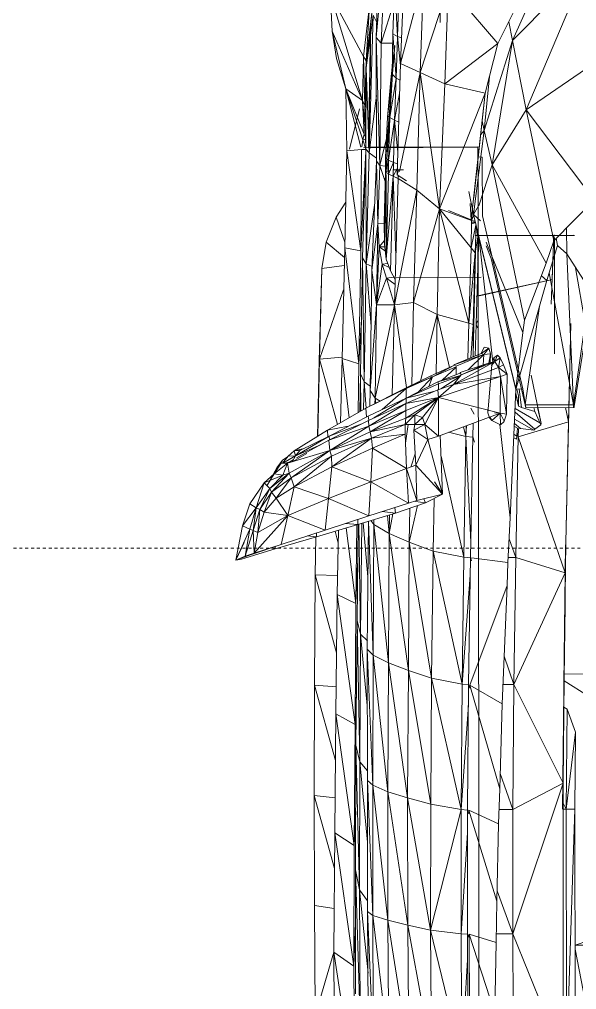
# Model space of a CAD drawing. Header units: inches. Extents: x -10205 to 13964, y -460 to 30702.
# Drawn here: x 77.77 to 101.49, y -366.58 to -325.3 of the extents above; entities that cross this region are included whole.
import ezdxf

# ---------------------------------------------------------------- set-up
doc = ezdxf.new("R2010")
doc.units = ezdxf.units.IN
doc.header["$MEASUREMENT"] = 0
doc.linetypes.add('Aligning Line 1_8_', pattern=[0.25, 0.125, -0.125])
for name, color, linetype, lineweight in [('0-1', 7, 'Continuous', 5), ('0-2', 8, 'Continuous', 9), ('G-ANNO-SYMB', 111, 'Aligning Line 1_8_', 9), ('G-IMPT-2', 254, 'Continuous', 9), ('G-IMPT-4', 53, 'Continuous', 9), ('G-IMPT-5', 50, 'Continuous', 9), ('G-IMPT-6', 7, 'Continuous', 9)]:
    doc.layers.add(name, color=color, linetype=linetype, lineweight=lineweight)

# ---------------------------------------------------------------- blocks, each defined once
blk = doc.blocks.new('Land_Rover_Evoque_-_SUV_Car_Vehicle_Automobile_13067 - Land Rover EVOQUE_dwg-1230547-SITE PLAN - CAD FILE')
at = {"layer": 'G-IMPT-2'}
for p, q in [((-0.8684, 1.2541), (-0.8645, 1.3592)), ((-0.711, 1.3608), (-0.7475, 1.2789)), ((-0.6665, 1.3608), (-0.7475, 1.2789)), ((-0.8258, 1.2986), (-0.8255, 1.3425)), ((-0.7632, 1.2759), (-0.7382, 1.3263)), ((-0.7516, 1.2993), (-0.7475, 1.2789)), ((-0.9008, 1.2932), (-0.903, 1.1638)), ((-0.9008, 1.2932), (-0.901, 1.2528)), ((-0.778, 1.182), (-0.7475, 1.2789)), ((-0.777, 1.2221), (-0.7632, 1.2759)), ((-0.901, 1.2528), (-0.9029, 1.1633)), ((-0.872, 1.1338), (-0.8684, 1.2541)), ((-0.7724, 1.24), (-0.778, 1.182)), ((-0.7923, 1.0852), (-0.777, 1.2221)), ((-0.9128, 1.2052), (-0.9235, 1.1618)), ((-0.7802, 1.1922), (-0.778, 1.182)), ((-0.7898, 1.0911), (-0.778, 1.182)), ((-0.7818, 1.1775), (-0.778, 1.182)), ((-0.778, 1.182), (-0.7696, 1.1449)), ((-0.7851, 1.1639), (-0.9083, 1.1633)), ((-0.7851, 1.1639), (-0.903, 1.1638)), ((-0.7851, 1.1639), (-0.9029, 1.1633)), ((-0.7851, 1.1639), (-0.9026, 1.1637)), ((-0.7851, 1.1639), (-0.7853, 1.1643)), ((-0.7849, 1.1533), (-0.7851, 1.1639)), ((-0.7848, 1.148), (-0.7849, 1.1533)), ((-0.7848, 1.148), (-0.7849, 1.1533)), ((-0.7849, 1.1533), (-0.7801, 1.1532)), ((-0.7801, 1.1532), (-0.78, 1.0897)), ((-0.8946, 1.1489), (-0.8907, 1.1441)), ((-0.8907, 1.1441), (-0.8946, 1.1489)), ((-0.8848, 1.1434), (-0.8907, 1.1441)), ((-0.7848, 1.1426), (-0.7848, 1.148)), ((-0.7848, 1.1426), (-0.7848, 1.148)), ((-0.7848, 1.1426), (-0.7847, 1.1358)), ((-0.7696, 1.1449), (-0.7839, 1.1004)), ((-0.7696, 1.1449), (-0.7347, 0.9771)), ((-0.872, 1.1338), (-0.8705, 1.139)), ((-0.872, 1.1338), (-0.862, 1.1274)), ((-0.7847, 1.1246), (-0.7847, 1.1358)), ((-0.7847, 1.1246), (-0.7847, 1.1055)), ((-0.7948, 1.116), (-0.7898, 1.0911)), ((-0.7932, 1.1031), (-0.7923, 1.0852)), ((-0.7898, 1.0911), (-0.7844, 1.1006)), ((-0.7846, 1.0831), (-0.7847, 1.1055)), ((-0.8165, 1.0955), (-0.7923, 1.0852)), ((-0.7895, 1.0898), (-0.7917, 1.0848)), ((-0.7898, 1.0911), (-0.7439, 0.9027)), ((-0.7822, 1.0843), (-0.7898, 1.0911)), ((-0.787, 1.0797), (-0.7922, 1.055)), ((-0.788, 1.0838), (-0.7917, 1.0845)), ((-0.7879, 1.083), (-0.7917, 1.083)), ((-0.7879, 1.083), (-0.7917, 1.083)), ((-0.7917, 1.081), (-0.7877, 1.0822)), ((-0.7917, 1.081), (-0.7877, 1.0822)), ((-0.7846, 1.0831), (-0.7846, 1.0518)), ((-0.78, 1.0897), (-0.7364, 0.9027)), ((-0.7868, 1.0789), (-0.7877, 1.0496)), ((-0.7028, 1.0689), (-0.7877, 1.0686)), ((-0.6811, 1.0688), (-0.7872, 1.0684)), ((-0.7861, 1.0756), (-0.7848, 1.0667)), ((-0.7839, 1.0642), (-0.7845, 1.0694)), ((-0.7028, 1.0689), (-0.7058, 0.9942)), ((-0.7028, 1.0689), (-0.7048, 1.021)), ((-0.7028, 1.0689), (-0.7022, 1.0687)), ((-0.6892, 1.0768), (-0.6887, 1.0485)), ((-0.6811, 1.0688), (-0.6806, 1.0686)), ((-0.7848, 1.0667), (-0.7877, 1.0496)), ((-0.7022, 1.0687), (-0.7872, 1.0684)), ((-0.6806, 1.0686), (-0.7866, 1.0682)), ((-0.7846, 1.0122), (-0.7848, 1.0683)), ((-0.7839, 1.0642), (-0.7845, 1.0466)), ((-0.7759, 1.0612), (-0.7363, 0.9638)), ((-0.7021, 0.9489), (-0.7022, 1.0662)), ((-0.6988, 1.0577), (-0.7003, 1.0656)), ((-0.7922, 1.055), (-0.7945, 0.9738)), ((-0.7877, 1.0496), (-0.7945, 0.9738)), ((-0.7877, 1.0496), (-0.7922, 1.055)), ((-0.7877, 1.0496), (-0.7901, 0.9724)), ((-0.7874, 1.0514), (-0.79, 0.9385)), ((-0.7878, 1.0496), (-0.7878, 1.0356)), ((-0.7846, 1.023), (-0.7846, 1.0518)), ((-0.7759, 1.0572), (-0.7707, 1.0437)), ((-0.6988, 1.0577), (-0.7105, 1.0197)), ((-0.6988, 1.0577), (-0.6887, 1.0485)), ((-0.6888, 1.0485), (-0.6817, 0.8856)), ((-0.6677, 1.0155), (-0.6887, 1.0485)), ((-0.7845, 1.0466), (-0.7869, 0.9728)), ((-0.7338, 0.8855), (-0.7707, 1.0437)), ((-0.6817, 0.8856), (-0.7079, 1.028)), ((-0.6689, 0.9736), (-0.6793, 1.0337)), ((-0.8733, 1.0229), (-0.7815, 1.0233)), ((-0.7869, 1.003), (-0.7042, 1.0208)), ((-0.7846, 1.023), (-0.7843, 0.721)), ((-0.7042, 1.0208), (-0.7833, 1.0032)), ((-0.771, 1.0136), (-0.7736, 1.0244)), ((-0.7105, 1.0197), (-0.7436, 0.9036)), ((-0.7105, 1.0197), (-0.7163, 1.0249)), ((-0.7338, 0.8855), (-0.7183, 0.9922)), ((-0.7852, 0.9764), (-0.7869, 0.9728)), ((-0.7347, 0.9771), (-0.7363, 0.9638)), ((-0.7945, 0.9738), (-0.7956, 0.9352)), ((-0.7945, 0.9738), (-0.7901, 0.9724)), ((-0.7901, 0.9724), (-0.7924, 0.9365)), ((-0.7901, 0.9724), (-0.79, 0.9375)), ((-0.7869, 0.9728), (-0.7879, 0.9383)), ((-0.7869, 0.9728), (-0.7854, 0.9688)), ((-0.6846, 0.9735), (-0.6899, 0.7371)), ((-0.6846, 0.9735), (-0.6871, 0.8672)), ((-0.6689, 0.9736), (-0.6817, 0.8856)), ((-0.6676, 0.9678), (-0.6808, 0.8837)), ((-0.7363, 0.9638), (-0.7438, 0.9026)), ((-0.7815, 0.941), (-0.7781, 0.9479)), ((-0.7815, 0.941), (-0.7731, 0.9469)), ((-0.7785, 0.9401), (-0.7731, 0.9469)), ((-0.7781, 0.9479), (-0.7731, 0.9469)), ((-0.7731, 0.9469), (-0.7712, 0.9406)), ((-0.702, 0.9406), (-0.7021, 0.9489)), ((-0.9581, 0.8514), (-0.9564, 0.9331)), ((-0.7815, 0.941), (-0.811, 0.9287)), ((-0.7785, 0.9401), (-0.811, 0.9287)), ((-0.7785, 0.9401), (-0.8085, 0.9272)), ((-0.7954, 0.9233), (-0.7785, 0.9401)), ((-0.7785, 0.9401), (-0.7815, 0.941)), ((-0.7792, 0.9286), (-0.7785, 0.9401)), ((-0.7785, 0.9401), (-0.7712, 0.9406)), ((-0.7729, 0.9305), (-0.7712, 0.9406)), ((-0.7712, 0.9406), (-0.7716, 0.9309)), ((-0.7702, 0.9279), (-0.7677, 0.9362)), ((-0.7677, 0.9362), (-0.7689, 0.9317)), ((-0.7677, 0.9362), (-0.7638, 0.9391)), ((-0.7667, 0.9323), (-0.7677, 0.9362)), ((-0.7667, 0.9323), (-0.7638, 0.9391)), ((-0.7667, 0.9323), (-0.7608, 0.9362)), ((-0.7638, 0.9391), (-0.7608, 0.9362)), ((-0.7608, 0.9362), (-0.7628, 0.9259)), ((-0.7608, 0.9362), (-0.7574, 0.9289)), ((-0.7667, 0.9323), (-0.8114, 0.9077)), ((-0.7628, 0.9259), (-0.8114, 0.9077)), ((-0.8085, 0.9272), (-0.811, 0.9287)), ((-0.8085, 0.918), (-0.8085, 0.9265)), ((-0.7756, 0.9298), (-0.804, 0.9204)), ((-0.803, 0.918), (-0.7667, 0.9323)), ((-0.803, 0.918), (-0.7756, 0.9298)), ((-0.7756, 0.9298), (-0.7667, 0.9323)), ((-0.7741, 0.877), (-0.7697, 0.9284)), ((-0.7667, 0.9323), (-0.7702, 0.9279)), ((-0.7667, 0.9323), (-0.7628, 0.9259)), ((-0.7628, 0.9259), (-0.7574, 0.9289)), ((-0.7603, 0.9161), (-0.7628, 0.9259)), ((-0.7628, 0.9259), (-0.7534, 0.9186)), ((-0.7534, 0.9186), (-0.7574, 0.9289)), ((-0.8276, 0.8934), (-0.7603, 0.9161)), ((-0.803, 0.918), (-0.8114, 0.9077)), ((-0.7603, 0.9161), (-0.8114, 0.9077)), ((-0.803, 0.918), (-0.804, 0.9204)), ((-0.7608, 0.8766), (-0.7603, 0.9161)), ((-0.7603, 0.9161), (-0.7534, 0.9186)), ((-0.7603, 0.9161), (-0.7539, 0.8756)), ((-0.7539, 0.8756), (-0.7534, 0.9186)), ((-0.7166, 0.8655), (-0.7275, 0.9177)), ((-0.8629, 0.887), (-0.8281, 0.9017)), ((-0.8281, 0.9017), (-0.8114, 0.9077)), ((-0.8276, 0.8934), (-0.8281, 0.9017)), ((-0.8276, 0.8934), (-0.8114, 0.9077)), ((-0.7439, 0.9027), (-0.7433, 0.9026)), ((-0.7433, 0.9026), (-0.7364, 0.9027)), ((-0.7427, 0.9026), (-0.7409, 0.8953)), ((-0.7377, 0.8828), (-0.7403, 0.9026)), ((-0.7377, 0.9027), (-0.7338, 0.8855)), ((-0.7364, 0.9027), (-0.7338, 0.8866)), ((-0.8629, 0.8796), (-0.8276, 0.8934)), ((-0.8629, 0.8713), (-0.8276, 0.8934)), ((-0.8276, 0.8934), (-0.8629, 0.887)), ((-0.8276, 0.8934), (-0.8531, 0.8748)), ((-0.8276, 0.8934), (-0.8448, 0.8719)), ((-0.8276, 0.8934), (-0.8423, 0.8645)), ((-0.7608, 0.8766), (-0.8276, 0.8934)), ((-0.8276, 0.8519), (-0.8276, 0.8934)), ((-0.741, 0.8853), (-0.744, 0.8978)), ((-0.7409, 0.8841), (-0.744, 0.8972)), ((-0.741, 0.8853), (-0.7409, 0.8953)), ((-0.9032, 0.8687), (-0.8629, 0.887)), ((-0.9027, 0.8626), (-0.8629, 0.887)), ((-0.8629, 0.8796), (-0.8629, 0.887)), ((-0.7924, 0.8819), (-0.7889, 0.8755)), ((-0.7741, 0.877), (-0.7742, 0.8805)), ((-0.718, 0.8663), (-0.7447, 0.8815)), ((-0.7409, 0.8841), (-0.741, 0.8853)), ((-0.7409, 0.8841), (-0.7377, 0.8828)), ((-0.7377, 0.8828), (-0.7234, 0.8784)), ((-0.7338, 0.8866), (-0.7331, 0.8828)), ((-0.7338, 0.8855), (-0.7338, 0.8866)), ((-0.6817, 0.8856), (-0.7338, 0.8855)), ((-0.7338, 0.8855), (-0.733, 0.8825)), ((-0.7338, 0.8855), (-0.7331, 0.8828)), ((-0.733, 0.8825), (-0.7331, 0.8828)), ((-0.733, 0.8825), (-0.6817, 0.8827)), ((-0.7234, 0.8784), (-0.7243, 0.8826)), ((-0.7205, 0.8826), (-0.7166, 0.8655)), ((-0.6871, 0.8672), (-0.6904, 0.8827)), ((-0.6871, 0.8672), (-0.6866, 0.8827)), ((-0.6817, 0.8856), (-0.6817, 0.8827)), ((-0.6817, 0.8856), (-0.681, 0.8827)), ((-0.6817, 0.8856), (-0.6808, 0.8837)), ((-0.6817, 0.8827), (-0.681, 0.8827)), ((-0.681, 0.8827), (-0.6808, 0.8837)), ((-0.9027, 0.8626), (-0.8629, 0.8796)), ((-0.9012, 0.8563), (-0.8629, 0.8796)), ((-0.9012, 0.8563), (-0.8629, 0.8713)), ((-0.8531, 0.8748), (-0.8634, 0.8645)), ((-0.8629, 0.8713), (-0.8634, 0.8645)), ((-0.8629, 0.8796), (-0.8629, 0.8713)), ((-0.8629, 0.8713), (-0.8531, 0.8748)), ((-0.8531, 0.8748), (-0.8448, 0.8719)), ((-0.8531, 0.8748), (-0.8531, 0.8645)), ((-0.8448, 0.8719), (-0.8531, 0.8645)), ((-0.8448, 0.8719), (-0.8423, 0.8645)), ((-0.7608, 0.8766), (-0.8276, 0.8519)), ((-0.7741, 0.877), (-0.7722, 0.8717)), ((-0.7722, 0.8717), (-0.7697, 0.8688)), ((-0.7717, 0.8725), (-0.7697, 0.8688)), ((-0.7608, 0.8766), (-0.7697, 0.8688)), ((-0.7669, 0.8768), (-0.7608, 0.8766)), ((-0.7608, 0.8766), (-0.7604, 0.8641)), ((-0.7608, 0.8766), (-0.7564, 0.8678)), ((-0.7608, 0.8766), (-0.7539, 0.8756)), ((-0.7564, 0.8678), (-0.7539, 0.8756)), ((-0.7245, 0.8583), (-0.7452, 0.8701)), ((-0.7448, 0.8778), (-0.7234, 0.8592)), ((-0.7169, 0.8639), (-0.7234, 0.8784)), ((-0.9027, 0.8626), (-0.9459, 0.8473)), ((-0.9449, 0.8363), (-0.9027, 0.8626)), ((-0.9444, 0.8481), (-0.9032, 0.8687)), ((-0.9027, 0.8626), (-0.9032, 0.8687)), ((-0.9012, 0.8563), (-0.9027, 0.8626)), ((-0.9012, 0.8563), (-0.8634, 0.8645)), ((-0.8998, 0.8497), (-0.8634, 0.8645)), ((-0.8634, 0.854), (-0.8634, 0.8645)), ((-0.8634, 0.8645), (-0.8531, 0.8645)), ((-0.8601, 0.8645), (-0.863, 0.8441)), ((-0.8541, 0.8584), (-0.8531, 0.8645)), ((-0.8423, 0.8645), (-0.8541, 0.8584)), ((-0.8423, 0.8645), (-0.8531, 0.8645)), ((-0.8276, 0.8519), (-0.8423, 0.8645)), ((-0.8389, 0.8482), (-0.8423, 0.8645)), ((-0.7971, 0.8632), (-0.7979, 0.8514)), ((-0.7975, 0.863), (-0.7979, 0.8514)), ((-0.79, 0.8658), (-0.7904, 0.8509)), ((-0.7697, 0.8688), (-0.7604, 0.8641)), ((-0.7604, 0.8641), (-0.7565, 0.8677)), ((-0.7455, 0.8621), (-0.7422, 0.8604)), ((-0.7388, 0.86), (-0.7454, 0.8654)), ((-0.7422, 0.8604), (-0.743, 0.8517)), ((-0.7422, 0.8604), (-0.7388, 0.86)), ((-0.6871, 0.8672), (-0.7414, 0.8511)), ((-0.7411, 0.8594), (-0.7414, 0.8511)), ((-0.7245, 0.8583), (-0.7388, 0.86)), ((-0.7234, 0.8592), (-0.7245, 0.8583)), ((-0.7169, 0.8639), (-0.7234, 0.8592)), ((-0.7169, 0.8639), (-0.7166, 0.8655)), ((-0.6871, 0.8672), (-0.6906, 0.7042)), ((-0.9012, 0.8563), (-0.9449, 0.8363)), ((-0.9449, 0.8363), (-0.8998, 0.8497)), ((-0.8998, 0.8497), (-0.943, 0.83)), ((-0.8998, 0.8497), (-0.9425, 0.8185)), ((-0.9012, 0.8563), (-0.8998, 0.8497)), ((-0.8998, 0.8497), (-0.8634, 0.854)), ((-0.8998, 0.8497), (-0.8988, 0.8389)), ((-0.8988, 0.8389), (-0.8634, 0.854)), ((-0.8634, 0.854), (-0.862, 0.8168)), ((-0.8521, 0.8203), (-0.8541, 0.8584)), ((-0.8389, 0.8482), (-0.8541, 0.8584)), ((-0.8276, 0.8519), (-0.8389, 0.8482)), ((-0.8255, 0.8527), (-0.8232, 0.7891)), ((-0.8002, 0.7212), (-0.7979, 0.8514)), ((-0.7926, 0.7371), (-0.7979, 0.8514)), ((-0.7979, 0.8514), (-0.7903, 0.8505)), ((-0.793, 0.7206), (-0.7904, 0.8509)), ((-0.7885, 0.8454), (-0.7904, 0.8509)), ((-0.7461, 0.85), (-0.7433, 0.8486)), ((-0.7459, 0.8538), (-0.743, 0.8517)), ((-0.7439, 0.7208), (-0.7414, 0.8511)), ((-0.7433, 0.8486), (-0.743, 0.8517)), ((-0.7427, 0.8547), (-0.7414, 0.8511)), ((-0.6906, 0.7042), (-0.7414, 0.8511)), ((-0.9807, 0.8282), (-0.9459, 0.8473)), ((-0.9449, 0.8363), (-0.9459, 0.8473)), ((-0.9425, 0.8185), (-0.8988, 0.8389)), ((-0.8988, 0.8389), (-0.9007, 0.8023)), ((-0.8988, 0.8389), (-0.862, 0.8168)), ((-0.8389, 0.8482), (-0.8521, 0.8203)), ((-0.8389, 0.8482), (-0.8232, 0.7891)), ((-0.9905, 0.8294), (-0.9961, 0.8257)), ((-0.9449, 0.8363), (-0.9906, 0.8227)), ((-0.9449, 0.8363), (-0.9887, 0.8117)), ((-0.9449, 0.8363), (-0.9867, 0.8068)), ((-0.9867, 0.8068), (-0.943, 0.83)), ((-0.943, 0.83), (-0.9832, 0.7971)), ((-0.9449, 0.8363), (-0.943, 0.83)), ((-0.943, 0.83), (-0.9425, 0.8185)), ((-0.8528, 0.8325), (-0.8574, 0.8184)), ((-1.0128, 0.7982), (-1.002, 0.8176)), ((-1.0049, 0.8109), (-0.9961, 0.8257)), ((-1.0049, 0.8109), (-0.9975, 0.8227)), ((-1.0049, 0.8109), (-0.9906, 0.8227)), ((-1.0049, 0.8109), (-1.002, 0.8176)), ((-1.002, 0.8176), (-0.9961, 0.8257)), ((-0.9975, 0.8227), (-0.9906, 0.8227)), ((-0.9955, 0.8095), (-0.9906, 0.8227)), ((-0.9906, 0.8227), (-0.9845, 0.8261)), ((-0.9887, 0.8117), (-0.9906, 0.8227)), ((-0.9425, 0.8185), (-0.9832, 0.7971)), ((-0.9425, 0.8185), (-0.9464, 0.7843)), ((-0.9425, 0.8185), (-0.9007, 0.8023)), ((-0.862, 0.8168), (-0.8521, 0.8203)), ((-0.8232, 0.7891), (-0.8521, 0.8203)), ((-0.8507, 0.7822), (-0.8521, 0.8203)), ((-1.0157, 0.8014), (-1.0049, 0.8109)), ((-1.0157, 0.8014), (-0.9955, 0.8095)), ((-1.0128, 0.7982), (-1.0049, 0.8109)), ((-1.0098, 0.7951), (-0.9887, 0.8117)), ((-1.0098, 0.7951), (-0.9955, 0.8095)), ((-1.0078, 0.7912), (-0.9887, 0.8117)), ((-1.0078, 0.7912), (-0.9867, 0.8068)), ((-0.9955, 0.8095), (-1.0049, 0.8109)), ((-0.9867, 0.8068), (-1.0029, 0.7848)), ((-0.9887, 0.8117), (-0.9955, 0.8095)), ((-0.9867, 0.8068), (-0.9887, 0.8117)), ((-0.9867, 0.8068), (-0.9832, 0.7971)), ((-0.9007, 0.8023), (-0.862, 0.8168)), ((-0.862, 0.8168), (-0.86, 0.7794)), ((-0.8617, 0.8159), (-0.8507, 0.7822)), ((-1.0157, 0.8014), (-1.0314, 0.7786)), ((-1.0157, 0.8014), (-1.0245, 0.7745)), ((-1.0157, 0.8014), (-1.0098, 0.7951)), ((-1.0029, 0.7848), (-0.9832, 0.7971)), ((-0.9901, 0.766), (-0.9832, 0.7971)), ((-0.9832, 0.7971), (-0.9464, 0.7843)), ((-0.9464, 0.7843), (-0.9007, 0.8023)), ((-0.9007, 0.8023), (-0.9027, 0.7656)), ((-0.9007, 0.8023), (-0.86, 0.7794)), ((-0.8232, 0.7891), (-0.8316, 0.8025)), ((-1.0245, 0.7745), (-1.0098, 0.7951)), ((-1.0206, 0.7725), (-1.0098, 0.7951)), ((-1.0206, 0.7725), (-1.0078, 0.7912)), ((-1.0078, 0.7912), (-1.0156, 0.7696)), ((-1.0078, 0.7912), (-1.0098, 0.7951)), ((-1.0078, 0.7912), (-1.0029, 0.7848)), ((-0.8232, 0.7891), (-0.8507, 0.7822)), ((-0.8415, 0.7796), (-0.8232, 0.7891)), ((-1.0393, 0.7549), (-1.0314, 0.7786)), ((-1.0314, 0.7786), (-1.0245, 0.7745)), ((-1.0029, 0.7848), (-1.0156, 0.7696)), ((-0.9901, 0.766), (-1.0029, 0.7848)), ((-0.9901, 0.766), (-0.9464, 0.7843)), ((-0.9464, 0.7843), (-0.9499, 0.7503)), ((-0.9464, 0.7843), (-0.9027, 0.7656)), ((-0.9027, 0.7656), (-0.86, 0.7794)), ((-0.874, 0.7685), (-0.8415, 0.7796)), ((-0.86, 0.7794), (-0.8507, 0.7822)), ((-0.8415, 0.7796), (-0.8524, 0.7813)), ((-0.8415, 0.7796), (-0.8433, 0.784)), ((-1.0393, 0.7549), (-1.0245, 0.7745)), ((-1.0314, 0.7513), (-1.0245, 0.7745)), ((-1.0275, 0.7498), (-1.0245, 0.7745)), ((-1.0275, 0.7498), (-1.0206, 0.7725)), ((-1.0265, 0.7253), (-0.9901, 0.766)), ((-1.0245, 0.7745), (-1.0206, 0.7725)), ((-1.0225, 0.7476), (-1.0206, 0.7725)), ((-1.0225, 0.7476), (-1.0156, 0.7696)), ((-1.0225, 0.7476), (-0.9901, 0.766)), ((-1.0206, 0.7725), (-1.0156, 0.7696)), ((-0.9901, 0.766), (-1.0156, 0.7696)), ((-0.9901, 0.766), (-0.9975, 0.7347)), ((-0.9901, 0.766), (-0.9499, 0.7503)), ((-0.9499, 0.7503), (-0.9027, 0.7656)), ((-0.874, 0.7685), (-0.9147, 0.7563)), ((-0.874, 0.7685), (-0.8883, 0.7703)), ((-0.874, 0.7685), (-0.8745, 0.7747)), ((-1.0393, 0.7549), (-1.0462, 0.718)), ((-1.0393, 0.7549), (-1.0314, 0.7513)), ((-0.9594, 0.7432), (-0.9147, 0.7563)), ((-0.9147, 0.7563), (-0.9278, 0.7575)), ((-0.9147, 0.7563), (-0.9145, 0.7618)), ((-1.0462, 0.718), (-1.0314, 0.7513)), ((-1.0314, 0.7513), (-1.0363, 0.7221)), ((-1.0363, 0.7221), (-1.0275, 0.7498)), ((-1.0314, 0.7513), (-1.0275, 0.7498)), ((-1.0275, 0.7498), (-1.0265, 0.7253)), ((-1.0275, 0.7498), (-1.0225, 0.7476)), ((-1.0265, 0.7253), (-1.0225, 0.7476)), ((-0.9975, 0.7347), (-0.9499, 0.7503)), ((-0.9594, 0.7432), (-0.9691, 0.744)), ((-0.9594, 0.7432), (-0.9591, 0.7473)), ((-1.0462, 0.718), (-1.0373, 0.737)), ((-0.9975, 0.7347), (-1.0294, 0.7241)), ((-1.0265, 0.7253), (-0.9975, 0.7347)), ((-1.0265, 0.7253), (-0.9975, 0.7347)), ((-1.004, 0.7299), (-0.9594, 0.7432)), ((-0.7439, 0.7208), (-0.7511, 0.7409)), ((-0.6901, 0.7345), (-0.6935, 0.4488)), ((-0.6901, 0.7345), (-0.692, 0.584)), ((-0.6899, 0.7371), (-0.6907, 0.6798)), ((-1.0462, 0.718), (-1.0294, 0.7241)), ((-1.0363, 0.7221), (-1.0265, 0.7253)), ((-1.0363, 0.7221), (-1.0294, 0.7241)), ((-1.004, 0.7299), (-1.0354, 0.7205)), ((-1.0267, 0.7252), (-1.0294, 0.7241)), ((-1.004, 0.7299), (-1.0088, 0.7311)), ((-1.004, 0.7299), (-1.0038, 0.7327)), ((-1.0462, 0.718), (-1.0363, 0.7221)), ((-1.0403, 0.719), (-1.0462, 0.718)), ((-1.0354, 0.7205), (-1.0403, 0.719)), ((-0.802, 0.5838), (-0.8002, 0.7212)), ((-0.7928, 0.7203), (-0.8002, 0.7212)), ((-0.795, 0.5834), (-0.793, 0.7206)), ((-0.7918, 0.7172), (-0.793, 0.7206)), ((-0.784, 0.4464), (-0.7843, 0.721)), ((-0.7521, 0.7208), (-0.7439, 0.7208)), ((-0.746, 0.5836), (-0.7439, 0.7208)), ((-0.6906, 0.7042), (-0.7439, 0.7208)), ((-0.6906, 0.7042), (-0.746, 0.5836)), ((-0.6906, 0.7042), (-0.6928, 0.5117)), ((-0.6906, 0.7042), (-0.6927, 0.4769)), ((-0.6906, 0.7042), (-0.6907, 0.6696)), ((-0.802, 0.5838), (-0.7932, 0.7018)), ((-0.6907, 0.6696), (-0.6928, 0.5117)), ((-0.746, 0.5836), (-0.7565, 0.6143)), ((-0.6917, 0.5874), (-0.6654, 0.5709)), ((-0.6916, 0.5948), (-0.6654, 0.5949)), ((-0.8029, 0.4486), (-0.802, 0.5838)), ((-0.7949, 0.5831), (-0.802, 0.5838)), ((-0.7961, 0.4483), (-0.795, 0.5834)), ((-0.7936, 0.5796), (-0.795, 0.5834)), ((-0.7577, 0.5836), (-0.746, 0.5836)), ((-0.747, 0.4484), (-0.746, 0.5836)), ((-0.6927, 0.4769), (-0.746, 0.5836)), ((-0.8029, 0.4486), (-0.7952, 0.5616)), ((-0.6885, 0.5569), (-0.6919, 0.5591)), ((-0.6885, 0.5569), (-0.6896, 0.4488)), ((-0.6885, 0.5569), (-0.6793, 0.5319)), ((-0.6896, 0.4488), (-0.6793, 0.5319)), ((-0.6803, 0.4489), (-0.6793, 0.5319)), ((-0.747, 0.4484), (-0.7608, 0.4873)), ((-0.6927, 0.4769), (-0.7471, 0.3144)), ((-0.6927, 0.4769), (-0.747, 0.4484)), ((-0.6927, 0.4769), (-0.6929, 0.1807)), ((-0.6896, 0.4488), (-0.6927, 0.4554)), ((-0.8028, 0.3143), (-0.8029, 0.4486)), ((-0.796, 0.448), (-0.8029, 0.4486)), ((-0.7961, 0.3142), (-0.7961, 0.4483)), ((-0.7945, 0.444), (-0.7961, 0.4483)), ((-0.7838, 0.1497), (-0.784, 0.4464)), ((-0.762, 0.4484), (-0.747, 0.4484)), ((-0.7471, 0.3144), (-0.747, 0.4484)), ((-0.6896, 0.4488), (-0.6927, 0.4488)), ((-0.6896, 0.4488), (-0.6803, 0.4489)), ((-0.6896, 0.4488), (-0.6892, 0.1808)), ((-0.6892, 0.1808), (-0.6803, 0.4489)), ((-0.6795, 0.1809), (-0.6803, 0.4489)), ((-0.8028, 0.3143), (-0.7961, 0.4232)), ((-0.7471, 0.3144), (-0.764, 0.3607)), ((-0.7651, 0.3143), (-0.7471, 0.3144)), ((-0.6929, 0.1807), (-0.7471, 0.3144)), ((-0.7467, 0.1805), (-0.7471, 0.3144)), ((-0.8022, 0.1802), (-0.8028, 0.3143)), ((-0.796, 0.3139), (-0.8028, 0.3143)), ((-0.7957, 0.1803), (-0.7961, 0.3142)), ((-0.7944, 0.3096), (-0.7961, 0.3142)), ((-0.6651, 0.307), (-0.6799, 0.3022)), ((-0.6503, 0.302), (-0.6799, 0.3019)), ((-0.6499, 0.1436), (-0.6799, 0.2977)), ((-0.8022, 0.1802), (-0.796, 0.2861))]:
    blk.add_line(p, q, dxfattribs=at)
at = {"layer": 'G-IMPT-4'}
for p, q in [((-0.8947, 1.2823), (-0.8845, 1.3957)), ((-0.8845, 1.3957), (-0.8893, 1.276)), ((-0.8947, 1.2823), (-0.8918, 1.3811)), ((-0.8684, 1.2541), (-0.8645, 1.3592)), ((-0.8433, 1.3494), (-0.8684, 1.2541)), ((-0.8473, 1.2444), (-0.8433, 1.3494)), ((-0.8167, 1.3378), (-0.8473, 1.2444)), ((-0.8207, 1.2322), (-0.8167, 1.3378)), ((-0.7632, 1.2759), (-0.8167, 1.3378)), ((-0.9424, 1.2892), (-0.9445, 1.3292)), ((-0.9095, 1.2141), (-0.9445, 1.3292)), ((-0.9086, 1.2619), (-0.9445, 1.3292)), ((-0.8893, 1.276), (-0.8754, 1.3209)), ((-0.7382, 1.3263), (-0.7632, 1.2759)), ((-0.9086, 1.2619), (-0.902, 1.3166)), ((-0.9057, 1.257), (-0.902, 1.3166)), ((-0.9057, 1.2497), (-0.899, 1.3117)), ((-0.899, 1.3117), (-0.9057, 1.257)), ((-0.898, 1.3064), (-0.9057, 1.2497)), ((-0.9023, 1.1578), (-0.898, 1.3064)), ((-0.898, 1.3064), (-0.8942, 1.2986)), ((-0.9378, 1.2595), (-0.9424, 1.2892)), ((-0.9275, 1.2268), (-0.9424, 1.2892)), ((-0.9095, 1.2141), (-0.9424, 1.2892)), ((-0.8946, 1.1489), (-0.8947, 1.2823)), ((-0.8907, 1.1441), (-0.8947, 1.2823)), ((-0.8947, 1.2823), (-0.8893, 1.276)), ((-0.8907, 1.1441), (-0.8893, 1.276)), ((-0.8893, 1.276), (-0.8768, 1.276)), ((-0.7632, 1.2759), (-0.8207, 1.2322)), ((-0.7632, 1.2759), (-0.777, 1.2221)), ((-0.9275, 1.2268), (-0.9378, 1.2595)), ((-0.9095, 1.2141), (-0.9086, 1.2619)), ((-0.9057, 1.257), (-0.9086, 1.2619)), ((-0.907, 1.2087), (-0.9086, 1.2619)), ((-0.907, 1.2009), (-0.9057, 1.257)), ((-0.9057, 1.257), (-0.907, 1.2087)), ((-0.907, 1.2009), (-0.9057, 1.2497)), ((-0.9061, 1.1618), (-0.9057, 1.2497)), ((-0.9057, 1.2497), (-0.9057, 1.257)), ((-0.9023, 1.1578), (-0.9057, 1.2497)), ((-0.8473, 1.2444), (-0.8684, 1.2541)), ((-0.8695, 1.1376), (-0.8473, 1.2444)), ((-0.851, 1.1173), (-0.8473, 1.2444)), ((-0.8265, 1.0973), (-0.8473, 1.2444)), ((-0.8207, 1.2322), (-0.8473, 1.2444)), ((-0.9264, 1.1599), (-0.9275, 1.2268)), ((-0.9114, 1.1639), (-0.9275, 1.2268)), ((-0.9275, 1.2268), (-0.9093, 1.1716)), ((-0.9275, 1.2268), (-0.9079, 1.178)), ((-0.9275, 1.2268), (-0.9095, 1.2141)), ((-0.8265, 1.0973), (-0.8207, 1.2322)), ((-0.777, 1.2221), (-0.8207, 1.2322)), ((-0.9023, 1.1578), (-0.8946, 1.2198)), ((-0.8265, 1.0973), (-0.777, 1.2221)), ((-0.7891, 1.1092), (-0.777, 1.2221)), ((-0.9066, 1.185), (-0.9095, 1.2141)), ((-0.9079, 1.178), (-0.9095, 1.2141)), ((-0.9095, 1.2141), (-0.907, 1.2087)), ((-0.9067, 1.2025), (-0.907, 1.2087)), ((-0.907, 1.2009), (-0.907, 1.2087)), ((-0.9061, 1.1618), (-0.907, 1.2009)), ((-0.9093, 1.1716), (-0.9079, 1.178)), ((-0.9064, 1.1747), (-0.9079, 1.178)), ((-0.9104, 1.1641), (-0.9093, 1.1716)), ((-0.9093, 1.1716), (-0.9062, 1.1724)), ((-0.906, 1.1618), (-0.9093, 1.1716)), ((-0.8907, 1.1441), (-0.8837, 1.1731)), ((-0.9288, 1.0553), (-0.9264, 1.1599)), ((-0.9264, 1.1599), (-0.9108, 1.1614)), ((-0.9112, 1.0519), (-0.9264, 1.1599)), ((-0.9112, 1.0519), (-0.9108, 1.1614)), ((-0.9108, 1.1614), (-0.9059, 1.1614)), ((-0.9061, 1.1618), (-0.9094, 1.0445)), ((-0.9061, 1.1618), (-0.9056, 1.038)), ((-0.9061, 1.1618), (-0.9023, 1.1578)), ((-0.9056, 1.038), (-0.9023, 1.1578)), ((-0.8946, 1.1519), (-0.9023, 1.1578)), ((-0.9112, 1.0519), (-0.9063, 1.1525)), ((-0.8946, 1.1489), (-0.8994, 1.0311)), ((-0.8946, 1.1489), (-0.8907, 1.1441)), ((-0.8946, 1.1489), (-0.8931, 1.081)), ((-0.8907, 1.1441), (-0.8931, 1.081)), ((-0.8907, 1.1441), (-0.8848, 1.1434)), ((-0.8907, 1.1441), (-0.8851, 1.1269)), ((-0.8711, 1.1299), (-0.871, 1.1332)), ((-0.8711, 1.1299), (-0.8705, 1.1329)), ((-0.8711, 1.1299), (-0.8749, 0.9936)), ((-0.8711, 1.1299), (-0.851, 1.1173)), ((-0.8749, 0.9936), (-0.851, 1.1173)), ((-0.8544, 0.9961), (-0.851, 1.1173)), ((-0.8265, 1.0973), (-0.851, 1.1173)), ((-0.9056, 1.038), (-0.8964, 1.1036)), ((-0.8265, 1.0973), (-0.8544, 0.9961)), ((-0.8265, 1.0973), (-0.8289, 0.983)), ((-0.8265, 1.0973), (-0.7917, 1.0848)), ((-0.8265, 1.0973), (-0.7945, 0.9738)), ((-0.8265, 1.0973), (-0.7922, 1.055)), ((-0.7917, 1.0848), (-0.7906, 1.0949)), ((-0.8931, 1.081), (-0.8994, 1.0311)), ((-0.8945, 0.9935), (-0.8931, 1.081)), ((-0.8931, 1.081), (-0.8862, 1.0813)), ((-0.8916, 1.0561), (-0.8931, 1.081)), ((-0.7917, 1.0848), (-0.7922, 1.055)), ((-0.8916, 1.0561), (-0.8858, 1.0632)), ((-0.9288, 1.0553), (-0.9316, 0.9355)), ((-0.9135, 0.9297), (-0.9288, 1.0553)), ((-0.9112, 1.0519), (-0.9288, 1.0553)), ((-0.9135, 0.9297), (-0.9112, 1.0519)), ((-0.8945, 0.9935), (-0.8916, 1.0561)), ((-0.8916, 1.0561), (-0.8854, 1.0562)), ((-0.8882, 1.0375), (-0.8916, 1.0561)), ((-0.8916, 1.0561), (-0.8848, 1.0517)), ((-0.7945, 0.9738), (-0.7922, 1.055)), ((-0.9094, 1.0445), (-0.9117, 0.9189)), ((-0.9094, 1.0445), (-0.9079, 0.9105)), ((-0.9094, 1.0445), (-0.9056, 1.038)), ((-0.9079, 0.9105), (-0.9056, 1.038)), ((-0.9002, 0.9702), (-0.9056, 1.038)), ((-0.9056, 1.038), (-0.8991, 1.0349)), ((-0.8945, 0.9935), (-0.8882, 1.0375)), ((-0.8882, 1.0375), (-0.8821, 1.0381)), ((-0.8837, 1.0223), (-0.8882, 1.0375)), ((-0.8882, 1.0375), (-0.8806, 1.0339)), ((-0.9012, 0.9011), (-0.8994, 1.0311)), ((-0.8945, 0.9935), (-0.8994, 1.0311)), ((-0.8945, 0.9935), (-0.8837, 1.0223)), ((-0.8837, 1.0223), (-0.8756, 1.0236)), ((-0.8743, 1.0156), (-0.8837, 1.0223)), ((-0.8749, 0.9936), (-0.8837, 1.0223)), ((-0.8749, 0.9936), (-0.8544, 0.9961)), ((-0.8564, 0.9069), (-0.8544, 0.9961)), ((-0.8544, 0.9961), (-0.8289, 0.983)), ((-0.8945, 0.9935), (-0.9012, 0.9011)), ((-0.8749, 0.9936), (-0.8959, 0.8928)), ((-0.8959, 0.8928), (-0.8945, 0.9935)), ((-0.8749, 0.9936), (-0.8945, 0.9935)), ((-0.8749, 0.9936), (-0.8774, 0.8964)), ((-0.8749, 0.9936), (-0.8621, 0.9042)), ((-0.9135, 0.9297), (-0.9106, 0.9782)), ((-0.8469, 0.9114), (-0.8289, 0.983)), ((-0.8289, 0.983), (-0.8301, 0.9192)), ((-0.8289, 0.983), (-0.8154, 0.9259)), ((-0.8289, 0.983), (-0.7945, 0.9738)), ((-0.7956, 0.9352), (-0.7945, 0.9738)), ((-0.9316, 0.9355), (-0.9332, 0.8662)), ((-0.9135, 0.9297), (-0.9316, 0.9355)), ((-0.9316, 0.9355), (-0.9239, 0.8716)), ((-0.9135, 0.9297), (-0.9143, 0.8771)), ((-0.9117, 0.9189), (-0.9124, 0.8781)), ((-0.9117, 0.9189), (-0.9079, 0.9105)), ((-0.9117, 0.9189), (-0.9113, 0.8788)), ((-0.9079, 0.9105), (-0.9085, 0.8804)), ((-0.9079, 0.9105), (-0.9057, 0.882)), ((-0.9079, 0.9105), (-0.9012, 0.9059)), ((-0.9015, 0.8841), (-0.9012, 0.9011)), ((-0.8959, 0.8928), (-0.9012, 0.9011)), ((-0.8959, 0.8928), (-0.8962, 0.8868)), ((-0.8906, 0.8897), (-0.8959, 0.8928)), ((-0.8953, 0.8873), (-0.8959, 0.8928)), ((-0.8959, 0.887), (-0.8959, 0.8928)), ((-0.8003, 0.862), (-0.7979, 0.8514)), ((-0.7979, 0.8514), (-0.7975, 0.863)), ((-0.8168, 0.8559), (-0.7979, 0.8514)), ((-0.8002, 0.7212), (-0.7979, 0.8514)), ((-0.8247, 0.8302), (-0.8002, 0.7212)), ((-0.85, 0.7767), (-0.859, 0.7371)), ((-0.8323, 0.7844), (-0.8331, 0.7276)), ((-0.8806, 0.7467), (-0.8826, 0.7659)), ((-0.8766, 0.7677), (-0.8806, 0.7467)), ((-0.8802, 0.7666), (-0.8806, 0.7467)), ((-0.8585, 0.7738), (-0.859, 0.7371)), ((-0.9167, 0.6709), (-0.9158, 0.756)), ((-0.9144, 0.7564), (-0.9154, 0.6528)), ((-0.9135, 0.7567), (-0.9116, 0.638)), ((-0.9104, 0.7576), (-0.9116, 0.638)), ((-0.9087, 0.7581), (-0.9037, 0.6999)), ((-0.9031, 0.7598), (-0.9044, 0.6216)), ((-0.8981, 0.6152), (-0.903, 0.7598)), ((-0.8972, 0.7565), (-0.9007, 0.7605)), ((-0.8981, 0.6152), (-0.8972, 0.7565)), ((-0.8972, 0.7565), (-0.8972, 0.7616)), ((-0.8806, 0.7467), (-0.8972, 0.7565)), ((-0.8814, 0.6071), (-0.8972, 0.7565)), ((-0.9368, 0.6806), (-0.9355, 0.7502)), ((-0.9167, 0.6709), (-0.9272, 0.7527)), ((-0.8806, 0.7467), (-0.8814, 0.6071)), ((-0.859, 0.7371), (-0.8806, 0.7467)), ((-0.8599, 0.5987), (-0.8806, 0.7467)), ((-0.859, 0.7371), (-0.8599, 0.5987)), ((-0.859, 0.7371), (-0.8331, 0.7276)), ((-0.859, 0.7371), (-0.8349, 0.5904)), ((-0.8331, 0.7276), (-0.8349, 0.5904)), ((-0.8331, 0.7276), (-0.802, 0.5838)), ((-0.8331, 0.7276), (-0.8002, 0.7212)), ((-0.9148, 0.7141), (-0.9167, 0.6709)), ((-0.802, 0.5838), (-0.8002, 0.7212)), ((-0.9382, 0.552), (-0.9368, 0.6806)), ((-0.9176, 0.5404), (-0.9368, 0.6806)), ((-0.9167, 0.6709), (-0.9368, 0.6806)), ((-0.9176, 0.5404), (-0.9167, 0.6709)), ((-0.9154, 0.6528), (-0.9167, 0.518)), ((-0.9116, 0.638), (-0.9154, 0.6528)), ((-0.9154, 0.6528), (-0.9125, 0.4999)), ((-0.9116, 0.638), (-0.9125, 0.4999)), ((-0.9116, 0.638), (-0.9043, 0.6306)), ((-0.9116, 0.638), (-0.9044, 0.5608)), ((-0.9044, 0.6216), (-0.9043, 0.4799)), ((-0.8984, 0.4748), (-0.9044, 0.6216)), ((-0.8981, 0.6152), (-0.9044, 0.6216)), ((-0.8984, 0.4748), (-0.8981, 0.6152)), ((-0.8814, 0.6071), (-0.8981, 0.6152)), ((-0.8823, 0.4678), (-0.8981, 0.6152)), ((-0.8814, 0.6071), (-0.8823, 0.4678)), ((-0.8599, 0.5987), (-0.8814, 0.6071)), ((-0.8608, 0.461), (-0.8814, 0.6071)), ((-0.8599, 0.5987), (-0.8608, 0.461)), ((-0.8349, 0.5904), (-0.8599, 0.5987)), ((-0.8599, 0.5987), (-0.8358, 0.4542)), ((-0.8349, 0.5904), (-0.8358, 0.4542)), ((-0.8349, 0.5904), (-0.8029, 0.4486)), ((-0.8349, 0.5904), (-0.802, 0.5838)), ((-0.8029, 0.4486), (-0.802, 0.5838)), ((-0.9162, 0.5741), (-0.9176, 0.5404)), ((-0.9395, 0.4232), (-0.9382, 0.552)), ((-0.9184, 0.4096), (-0.9382, 0.552)), ((-0.9176, 0.5404), (-0.9382, 0.552)), ((-0.9184, 0.4096), (-0.9176, 0.5404)), ((-0.9167, 0.518), (-0.9171, 0.3833)), ((-0.9125, 0.4999), (-0.9167, 0.518)), ((-0.9128, 0.3618), (-0.9167, 0.518)), ((-0.9125, 0.4999), (-0.9128, 0.3618)), ((-0.9043, 0.4903), (-0.9125, 0.4999)), ((-0.9125, 0.4999), (-0.9042, 0.4132)), ((-0.9043, 0.4799), (-0.9041, 0.3383)), ((-0.8983, 0.3341), (-0.9043, 0.4799)), ((-0.8984, 0.4748), (-0.9043, 0.4799)), ((-0.8823, 0.4678), (-0.8984, 0.4748)), ((-0.8822, 0.3289), (-0.8984, 0.4748)), ((-0.8983, 0.3341), (-0.8984, 0.4748)), ((-0.8608, 0.461), (-0.8823, 0.4678)), ((-0.8606, 0.3236), (-0.8823, 0.4678)), ((-0.8823, 0.4678), (-0.8822, 0.3289)), ((-0.8358, 0.4542), (-0.8608, 0.461)), ((-0.8608, 0.461), (-0.8361, 0.3182)), ((-0.8608, 0.461), (-0.8606, 0.3236)), ((-0.8358, 0.4542), (-0.8361, 0.3182)), ((-0.8358, 0.4542), (-0.8029, 0.4486)), ((-0.9169, 0.4463), (-0.9184, 0.4096)), ((-0.8361, 0.3182), (-0.8029, 0.4486)), ((-0.8028, 0.3143), (-0.8029, 0.4486)), ((-0.9404, 0.2944), (-0.9395, 0.4232)), ((-0.9188, 0.2794), (-0.9395, 0.4232)), ((-0.9184, 0.4096), (-0.9395, 0.4232)), ((-0.9188, 0.2794), (-0.9184, 0.4096)), ((-0.9171, 0.3833), (-0.917, 0.2494)), ((-0.9128, 0.3618), (-0.9171, 0.3833)), ((-0.9122, 0.2241), (-0.9171, 0.3833)), ((-0.9042, 0.3498), (-0.9128, 0.3618)), ((-0.9128, 0.3618), (-0.9036, 0.2718)), ((-0.9128, 0.3618), (-0.9122, 0.2241)), ((-0.9041, 0.3383), (-0.9031, 0.1966)), ((-0.8977, 0.1936), (-0.9041, 0.3383)), ((-0.8983, 0.3341), (-0.9041, 0.3383)), ((-0.9171, 0.3263), (-0.9188, 0.2794)), ((-0.8822, 0.3289), (-0.8983, 0.3341)), ((-0.8811, 0.1899), (-0.8983, 0.3341)), ((-0.8977, 0.1936), (-0.8983, 0.3341)), ((-0.8606, 0.3236), (-0.8822, 0.3289)), ((-0.8595, 0.186), (-0.8822, 0.3289)), ((-0.8822, 0.3289), (-0.8811, 0.1899)), ((-0.8361, 0.3182), (-0.8606, 0.3236)), ((-0.8606, 0.3236), (-0.835, 0.1824)), ((-0.8606, 0.3236), (-0.8595, 0.186)), ((-0.8361, 0.3182), (-0.835, 0.1824)), ((-0.8361, 0.3182), (-0.8022, 0.1802)), ((-0.8361, 0.3182), (-0.8028, 0.3143)), ((-0.8022, 0.1802), (-0.8028, 0.3143)), ((-0.9402, 0.1655), (-0.9404, 0.2944)), ((-0.9182, 0.1487), (-0.9404, 0.2944)), ((-0.9188, 0.2794), (-0.9404, 0.2944)), ((-0.9182, 0.1487), (-0.9188, 0.2794))]:
    blk.add_line(p, q, dxfattribs=at)
at = {"layer": 'G-IMPT-5'}
for p, q in [((-0.8766, 1.2862), (-0.8747, 1.3424)), ((-0.8747, 1.3424), (-0.8717, 1.2833)), ((-0.8717, 1.2833), (-0.8693, 1.3473)), ((-0.8766, 1.2862), (-0.8776, 1.2427)), ((-0.8766, 1.2862), (-0.8731, 1.2383)), ((-0.8766, 1.2862), (-0.8717, 1.2833)), ((-0.8731, 1.2383), (-0.8717, 1.2833)), ((-0.8674, 1.282), (-0.8717, 1.2833)), ((-0.8685, 1.2519), (-0.8717, 1.2833)), ((-0.8771, 1.254), (-0.8746, 1.2735)), ((-0.8771, 1.2432), (-0.8746, 1.2735)), ((-0.8771, 1.254), (-0.879, 1.2364)), ((-0.88, 1.1958), (-0.8771, 1.2432)), ((-0.8776, 1.2427), (-0.88, 1.1958)), ((-0.88, 1.1958), (-0.8731, 1.2383)), ((-0.879, 1.2364), (-0.8778, 1.2407)), ((-0.8776, 1.2427), (-0.8731, 1.2383)), ((-0.8751, 1.1929), (-0.8731, 1.2383)), ((-0.869, 1.2361), (-0.8731, 1.2383)), ((-0.8824, 1.1963), (-0.879, 1.2364)), ((-0.8824, 1.1963), (-0.8779, 1.2358)), ((-0.8809, 1.1972), (-0.8782, 1.2292)), ((-0.8694, 1.2217), (-0.8751, 1.1929)), ((-0.8809, 1.1972), (-0.8848, 1.1528)), ((-0.8824, 1.1963), (-0.8848, 1.1528)), ((-0.8809, 1.1972), (-0.8834, 1.1513)), ((-0.88, 1.1958), (-0.8834, 1.1513)), ((-0.8809, 1.1972), (-0.8824, 1.1963)), ((-0.88, 1.1958), (-0.8814, 1.1499)), ((-0.88, 1.1958), (-0.8809, 1.1972)), ((-0.88, 1.1958), (-0.8751, 1.1929)), ((-0.8814, 1.1499), (-0.8751, 1.1929)), ((-0.876, 1.1474), (-0.8751, 1.1929)), ((-0.8703, 1.1908), (-0.8751, 1.1929)), ((-0.8712, 1.1589), (-0.8751, 1.1929)), ((-0.8848, 1.1377), (-0.8848, 1.1528)), ((-0.8848, 1.1528), (-0.8834, 1.1513)), ((-0.8848, 1.1377), (-0.8834, 1.1513)), ((-0.8838, 1.1362), (-0.8834, 1.1513)), ((-0.8814, 1.1348), (-0.8834, 1.1513)), ((-0.8814, 1.1499), (-0.8834, 1.1513)), ((-0.8814, 1.1348), (-0.8814, 1.1499)), ((-0.8814, 1.1499), (-0.876, 1.1474)), ((-0.8814, 1.1348), (-0.876, 1.1474)), ((-0.8765, 1.1324), (-0.876, 1.1474)), ((-0.8716, 1.1457), (-0.876, 1.1474)), ((-0.8848, 1.1377), (-0.8862, 1.0829)), ((-0.8839, 1.1345), (-0.8862, 1.0829)), ((-0.8839, 1.1345), (-0.8857, 1.059)), ((-0.8792, 1.1387), (-0.8848, 1.1377)), ((-0.8838, 1.1362), (-0.8848, 1.1377)), ((-0.8838, 1.1362), (-0.8848, 1.1377)), ((-0.8814, 1.1348), (-0.8838, 1.1362)), ((-0.8814, 1.1348), (-0.8838, 1.1362)), ((-0.8814, 1.1345), (-0.8838, 1.0429)), ((-0.8838, 1.1345), (-0.8838, 1.0429)), ((-0.8765, 1.1324), (-0.8838, 1.0429)), ((-0.8765, 1.1324), (-0.8814, 1.1348)), ((-0.8765, 1.1324), (-0.8814, 1.1348)), ((-0.8765, 1.1324), (-0.8793, 1.0302)), ((-0.8765, 1.1324), (-0.8717, 1.1411)), ((-0.8701, 1.1294), (-0.8765, 1.1324)), ((-0.8711, 1.1299), (-0.8765, 1.1324)), ((-0.8735, 1.0461), (-0.8765, 1.1324)), ((-0.8652, 1.1393), (-0.876, 1.1392)), ((-0.938, 1.0881), (-0.9277, 1.1045)), ((-0.9487, 1.0612), (-0.938, 1.0881)), ((-0.9287, 1.0614), (-0.938, 1.0881)), ((-0.8857, 1.059), (-0.8862, 1.0829)), ((-0.9536, 1.0328), (-0.9487, 1.0612)), ((-0.9291, 1.0447), (-0.9487, 1.0612)), ((-0.8838, 1.0429), (-0.8857, 1.059)), ((-0.8793, 1.0302), (-0.8838, 1.0429)), ((-0.9536, 1.0328), (-0.9564, 0.9331)), ((-0.956, 0.935), (-0.9536, 1.0328)), ((-0.9293, 1.0361), (-0.9536, 1.0328)), ((-0.8742, 1.021), (-0.8793, 1.0302)), ((-0.956, 0.935), (-0.9299, 1.0097)), ((-0.9564, 0.9331), (-0.9581, 0.8514)), ((-0.9578, 0.8516), (-0.9564, 0.9331)), ((-0.956, 0.935), (-0.9577, 0.8517)), ((-0.956, 0.935), (-0.9564, 0.9331)), ((-0.956, 0.935), (-0.9316, 0.937)), ((-0.956, 0.935), (-0.9367, 0.8642)), ((-0.8363, 0.9164), (-0.8103, 0.9283)), ((-0.8103, 0.9283), (-0.8338, 0.9159)), ((-0.8338, 0.9159), (-0.8085, 0.9265)), ((-0.8234, 0.9123), (-0.8085, 0.9262)), ((-0.8623, 0.9041), (-0.8363, 0.9164)), ((-0.8623, 0.9041), (-0.8338, 0.9159)), ((-0.8623, 0.9031), (-0.8338, 0.9159)), ((-0.8495, 0.8994), (-0.8338, 0.9159)), ((-0.8338, 0.9159), (-0.838, 0.9054)), ((-0.8363, 0.9164), (-0.8338, 0.9159)), ((-0.828, 0.9106), (-0.8034, 0.92)), ((-0.8037, 0.9172), (-0.828, 0.9106)), ((-0.8038, 0.917), (-0.8275, 0.9081)), ((-0.8251, 0.9028), (-0.8045, 0.9162)), ((-0.906, 0.8819), (-0.8623, 0.9041)), ((-0.906, 0.8819), (-0.8623, 0.9031)), ((-0.8882, 0.8807), (-0.8623, 0.9031)), ((-0.8623, 0.8928), (-0.828, 0.9106)), ((-0.8275, 0.9081), (-0.8623, 0.8928)), ((-0.8623, 0.9041), (-0.8623, 0.9031)), ((-0.8623, 0.9031), (-0.8623, 0.8928)), ((-0.8275, 0.9081), (-0.828, 0.9106)), ((-0.8275, 0.902), (-0.8275, 0.9081)), ((-0.8623, 0.8928), (-0.9035, 0.8735)), ((-0.8623, 0.8928), (-0.8972, 0.8715)), ((-0.8315, 0.9003), (-0.8623, 0.8928)), ((-0.8623, 0.8928), (-0.8623, 0.8871)), ((-0.9472, 0.8582), (-0.906, 0.8819)), ((-0.906, 0.8819), (-0.9054, 0.8726)), ((-0.9035, 0.8735), (-0.9457, 0.8516)), ((-0.9027, 0.869), (-0.9035, 0.8735)), ((-0.9472, 0.8582), (-0.9249, 0.8624)), ((-0.9102, 0.8652), (-0.9457, 0.8516)), ((-0.9835, 0.8358), (-0.9472, 0.8582)), ((-0.9457, 0.8516), (-0.982, 0.8306)), ((-0.9457, 0.8516), (-0.9771, 0.8363)), ((-0.9472, 0.8582), (-0.9469, 0.8509)), ((-0.9457, 0.8516), (-0.9453, 0.8476)), ((-0.9835, 0.8358), (-0.9725, 0.8385)), ((-0.9541, 0.8428), (-0.982, 0.8306)), ((-0.9961, 0.8227), (-0.9899, 0.8301)), ((-0.982, 0.8306), (-0.9955, 0.8227)), ((-0.9899, 0.8301), (-0.9835, 0.8358)), ((-0.982, 0.8306), (-0.9899, 0.8301)), ((-0.9698, 0.833), (-0.9855, 0.8242)), ((-0.982, 0.8306), (-0.9855, 0.8242)), ((-0.9835, 0.8358), (-0.9771, 0.8363)), ((-0.982, 0.8306), (-0.9835, 0.8358)), ((-0.982, 0.8306), (-0.9771, 0.8363)), ((-0.9892, 0.8235), (-0.9931, 0.8227)), ((-0.9392, 0.7491), (-0.9358, 0.7363)), ((-0.9598, 0.7431), (-0.9606, 0.702)), ((-0.9606, 0.702), (-0.96, 0.743)), ((-0.9606, 0.702), (-0.9615, 0.5828)), ((-0.9364, 0.7012), (-0.9606, 0.702)), ((-0.9606, 0.702), (-0.9375, 0.6177)), ((-0.9615, 0.5828), (-0.9619, 0.4638)), ((-0.9378, 0.5812), (-0.9615, 0.5828)), ((-0.9615, 0.5828), (-0.9387, 0.5014)), ((-0.9619, 0.4638), (-0.9613, 0.3448)), ((-0.9391, 0.4612), (-0.9619, 0.4638)), ((-0.9619, 0.4638), (-0.9398, 0.385)), ((-0.9613, 0.3448), (-0.9607, 0.2266)), ((-0.9401, 0.3415), (-0.9613, 0.3448)), ((-0.9404, 0.2946), (-0.9607, 0.2266))]:
    blk.add_line(p, q, dxfattribs=at)
at = {"layer": 'G-IMPT-6'}
for p, q in [((-0.7475, 1.2789), (-0.6665, 1.3608)), ((-0.7327, 1.2041), (-0.6665, 1.3608)), ((-0.778, 1.182), (-0.7475, 1.2789)), ((-0.7475, 1.2789), (-0.7696, 1.1449)), ((-0.7475, 1.2789), (-0.7327, 1.2041)), ((-0.7327, 1.2041), (-0.6507, 1.2606)), ((-0.7696, 1.1449), (-0.7327, 1.2041)), ((-0.7327, 1.2041), (-0.6593, 1.1071)), ((-0.7327, 1.2041), (-0.703, 1.0628)), ((-0.778, 1.182), (-0.7696, 1.1449)), ((-0.7696, 1.1449), (-0.7347, 0.9771)), ((-0.7696, 1.1449), (-0.711, 1.0386)), ((-0.6593, 1.1071), (-0.703, 1.0628)), ((-0.7833, 1.0638), (-0.7438, 0.9021)), ((-0.7686, 0.9317), (-0.783, 1.0612)), ((-0.703, 1.0628), (-0.711, 1.0386)), ((-0.711, 1.0386), (-0.7347, 0.9771)), ((-0.7499, 0.7637), (-0.7438, 0.9021)), ((-0.7499, 0.7637), (-0.7611, 0.8645)), ((-0.7499, 0.7637), (-0.7524, 0.7154)), ((-0.7524, 0.7154), (-0.7919, 0.7202)), ((-0.7524, 0.7154), (-0.7534, 0.6906)), ((-0.7937, 0.583), (-0.7534, 0.6906)), ((-0.7586, 0.5626), (-0.7534, 0.6906)), ((-0.7937, 0.583), (-0.7613, 0.4708)), ((-0.7937, 0.583), (-0.7586, 0.5626)), ((-0.7613, 0.4708), (-0.7586, 0.5626)), ((-0.7613, 0.4708), (-0.7625, 0.4331)), ((-0.7945, 0.4478), (-0.7625, 0.4331)), ((-0.7945, 0.4478), (-0.7643, 0.3497)), ((-0.7625, 0.4331), (-0.7643, 0.3497)), ((-0.7643, 0.3497), (-0.7653, 0.3049)), ((-0.7944, 0.3138), (-0.7938, 0.1798)), ((-0.7653, 0.3049), (-0.7944, 0.3138)), ((-0.7944, 0.3138), (-0.7666, 0.2283)), ((-0.7653, 0.3049), (-0.7666, 0.2283))]:
    blk.add_line(p, q, dxfattribs=at)
blk = doc.blocks.new('Land_Rover_Evoque_-_SUV_Car_Vehicle_Automobile_13067 - Land_Rover_Evoque_-_SUV_Car_Vehicle_Automobile_13067-1230553-SITE PLAN - CAD FILE')
at = {"xscale": 39.40029010366786, "yscale": 39.40029010366786, "zscale": 39.40029010366786, "rotation": 180}
blk.add_blockref('Land_Rover_Evoque_-_SUV_Car_Vehicle_Automobile_13067 - Land Rover EVOQUE_dwg-1230547-SITE PLAN - CAD FILE', (-0.026, 10.27), dxfattribs=at)
blk = doc.blocks.new('1750 Ox - 2nd Phase_rvt-1-SITE PLAN - CAD FILE')
at = {"layer": '0-2', "rotation": 180}
blk.add_blockref('Land_Rover_Evoque_-_SUV_Car_Vehicle_Automobile_13067 - Land_Rover_Evoque_-_SUV_Car_Vehicle_Automobile_13067-1230553-SITE PLAN - CAD FILE', (128.187, -366.318), dxfattribs=at)

msp = doc.modelspace()

# ---------------------------------------------------------------- block references
at = {"layer": '0-1'}
msp.add_blockref('1750 Ox - 2nd Phase_rvt-1-SITE PLAN - CAD FILE', (0, 0), dxfattribs=at)

# ---------------------------------------------------------------- next in the draw order: linework, layer by layer
at = {"layer": 'G-ANNO-SYMB'}
msp.add_line((2111.647, -347.799), (-195.443, -347.799), dxfattribs=at)

doc.saveas('drawing.dxf')
